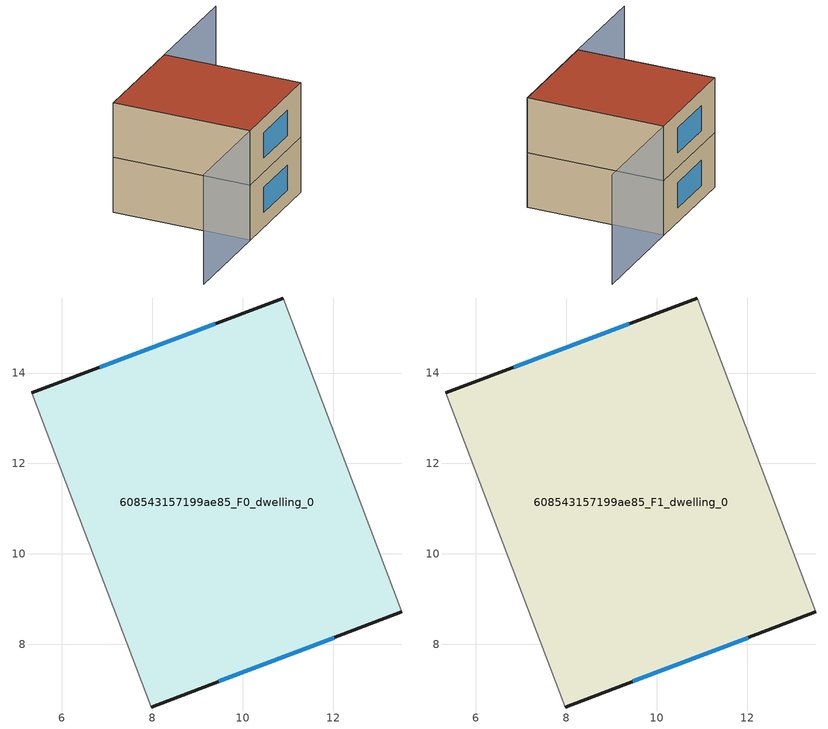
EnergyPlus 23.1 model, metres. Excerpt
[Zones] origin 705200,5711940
608543157199ae85_F0_dwelling_0
 floor ground (EU_floor_Construction): 10.9,15.66 13.52,8.72 7.97,6.61 5.33,13.57 z0
 wall outside (EU_wall_Construction): 10.9,15.66 5.33,13.57 / 7.97,6.61 13.52,8.72 z0:3
 wall adiabatic (EU_wall_Construction): 13.52,8.72 10.9,15.66 / 5.33,13.57 7.97,6.61 z0:3
 window (EU_Window_Construction): 9.39,15.09 6.84,14.13 / 9.47,7.18 12.02,8.15 z0.81:2.19
608543157199ae85_F1_dwelling_0
 floor to 608543157199ae85_F0_dwelling_0 (EU_floor_Construction): 10.9,15.66 13.52,8.72 7.97,6.61 5.33,13.57 z3
 wall outside (EU_wall_Construction): 10.9,15.66 5.33,13.57 / 7.97,6.61 13.52,8.72 z3:6
 wall adiabatic (EU_wall_Construction): 13.52,8.72 10.9,15.66 / 5.33,13.57 7.97,6.61 z3:6
 window (EU_Window_Construction): 9.39,15.09 6.84,14.13 / 9.47,7.18 12.02,8.15 z3.81:5.19
 roof outside (EU_roof_Construction): 13.52,8.72 10.9,15.66 5.33,13.57 7.97,6.61 z6
shading: 5.33,13.57 7.97,6.61 / 7.97,6.61 2.91,4.69 / 13.52,8.71 10.89,15.66 / 10.89,15.66 16.5,17.78 z0:6
[Building]
EU S2 Campaign: North Axis=0; Terrain=City; Solar Distribution=FullExterior
[Site:Location]
London: Latitude=51.5; Longitude=-0.5; Time Zone=0; Elevation=25
[SizingPeriod:WeatherFileDays]
AnnualSizingPeriod: Begin Month=1; Begin Day of Month=1; End Month=12; End Day of Month=31; Day of Week for Start Day=Monday; Use Weather File Daylight Saving Period=No; Use Weather File Rain and Snow Indicators=No
[MATERIAL]
EU_InternalMass_Material: Roughness=MediumRough; Thickness=0.1; Conductivity=1; Density=1800; Specific Heat=900; Thermal Absorptance=0.9; Solar Absorptance=0.7; Visible Absorptance=0.7
[MATERIAL:NOMASS] Roughness=MediumRough; Thermal Absorptance=0.9; Solar Absorptance=0.7; Visible Absorptance=0.7
Name | Thermal Resistance
EU_wall_NoMass | 0.727863
EU_roof_NoMass | 0.773354
EU_floor_NoMass | 1.79329
[WINDOWMATERIAL:SIMPLEGLAZINGSYSTEM]
EU_Window_SimpleGlazing: UFactor=2.58614; Solar Heat Gain Coefficient=0.76; Visible Transmittance=0.76
[CONSTRUCTION]
EU_wall_Construction: EU_wall_NoMass
EU_roof_Construction: EU_roof_NoMass
EU_floor_Construction: EU_floor_NoMass
EU_Window_Construction: EU_Window_SimpleGlazing
EU_InternalMass_Construction: EU_InternalMass_Material
[ZONE] Type=1; Multiplier=1; Ceiling Height=autocalculate; Floor Area=autocalculate; Part of Total Floor Area=Yes
Name | Volume
608543157199ae85_F0_dwelling_0 | 132.329
608543157199ae85_F1_dwelling_0 | 132.33
[INTERNALMASS] Construction=EU_InternalMass_Construction; Surface Area=44.1097
Name | Zone or ZoneList
608543157199ae85_F0_dwelling_0_EU_InternalMass | 608543157199ae85_F0_dwelling_0
608543157199ae85_F1_dwelling_0_EU_InternalMass | 608543157199ae85_F1_dwelling_0
[OTHEREQUIPMENT] Fuel Type=Electricity; Design Level Calculation Method=Watts/Area; Power per Zone Floor Area=1; Fraction Latent=0; Fraction Radiant=0; Fraction Lost=0; Carbon Dioxide Generation Rate=0; EndUse Subcategory=EU_Step8_InternalGains
Name | Zone or ZoneList or Space or SpaceList | Schedule
EU_Step8_InternalGain_608543157199ae85_F0_dwelling_0_f000 | 608543157199ae85_F0_dwelling_0 | EU_Step8_GainSchedule_608543157199ae85_F0_dwelling_0_f000
EU_Step8_InternalGain_608543157199ae85_F1_dwelling_0_f000 | 608543157199ae85_F1_dwelling_0 | EU_Step8_GainSchedule_608543157199ae85_F1_dwelling_0_f000
[ZONEVENTILATION:DESIGNFLOWRATE] Schedule=EU_AlwaysOn; Design Flow Rate Calculation Method=AirChanges/Hour; Air Changes per Hour=0.484901; Ventilation Type=Natural; Fan Pressure Rise=0; Fan Total Efficiency=1; Constant Term Coefficient=1; Temperature Term Coefficient=0; Velocity Term Coefficient=0; Velocity Squared Term Coefficient=0; Minimum Indoor Temperature=-100; Maximum Indoor Temperature=100; Delta Temperature=-100; Minimum Outdoor Temperature=-100; Maximum Outdoor Temperature=100; Maximum Wind Speed=40
Name | Zone or ZoneList or Space or SpaceList
EU_ConstantAir_608543157199ae85_F0_dwelling_0 | 608543157199ae85_F0_dwelling_0
EU_ConstantAir_608543157199ae85_F1_dwelling_0 | 608543157199ae85_F1_dwelling_0
[HVACTEMPLATE:THERMOSTAT] Constant Heating Setpoint=20; Constant Cooling Setpoint=50
EU_HeatOnly_608543157199ae85_F0_dwelling_0; EU_HeatOnly_608543157199ae85_F1_dwelling_0
[HVACTEMPLATE:ZONE:IDEALLOADSAIRSYSTEM] System Availability Schedule=EU_AlwaysOn; Maximum Heating Supply Air Temperature=50; Minimum Cooling Supply Air Temperature=13; Maximum Heating Supply Air Humidity Ratio=0.0156; Minimum Cooling Supply Air Humidity Ratio=0.0077; Heating Limit=NoLimit; Cooling Limit=NoLimit; Heating Availability Schedule=EU_AlwaysOn; Cooling Availability Schedule=EU_CoolingOff; Dehumidification Control Type=ConstantSensibleHeatRatio; Cooling Sensible Heat Ratio=0.7; Dehumidification Setpoint=60; Humidification Control Type=None; Humidification Setpoint=30; Outdoor Air Method=None; Outdoor Air Flow Rate per Person=0.00944; Outdoor Air Flow Rate per Zone Floor Area=0; Outdoor Air Flow Rate per Zone=0; Demand Controlled Ventilation Type=None; Outdoor Air Economizer Type=NoEconomizer; Heat Recovery Type=None; Sensible Heat Recovery Effectiveness=0.7; Latent Heat Recovery Effectiveness=0.65
Name | Template Thermostat
608543157199ae85_F0_dwelling_0 | EU_HeatOnly_608543157199ae85_F0_dwelling_0
608543157199ae85_F1_dwelling_0 | EU_HeatOnly_608543157199ae85_F1_dwelling_0
[SIZING:ZONE] Zone Cooling Design Supply Air Temperature Input Method=SupplyAirTemperature; Zone Cooling Design Supply Air Temperature=13; Zone Heating Design Supply Air Temperature Input Method=SupplyAirTemperature; Zone Heating Design Supply Air Temperature=50; Zone Cooling Design Supply Air Humidity Ratio=0.008; Zone Heating Design Supply Air Humidity Ratio=0.008; Cooling Design Air Flow Method=DesignDay; Cooling Design Air Flow Rate=0; Cooling Minimum Air Flow per Zone Floor Area=0.000762; Cooling Minimum Air Flow=0; Cooling Minimum Air Flow Fraction=0.2; Heating Design Air Flow Method=DesignDay; Heating Design Air Flow Rate=0; Heating Maximum Air Flow per Zone Floor Area=0.002032; Heating Maximum Air Flow=0.141576; Heating Maximum Air Flow Fraction=0.3; Account for Dedicated Outdoor Air System=No; Dedicated Outdoor Air System Control Strategy=NeutralSupplyAir; Dedicated Outdoor Air Low Setpoint Temperature for Design=autosize; Dedicated Outdoor Air High Setpoint Temperature for Design=autosize; Zone Load Sizing Method=Sensible Load Only No Latent Load; Zone Latent Cooling Design Supply Air Humidity Ratio Input Method=HumidityRatioDifference; Zone Cooling Design Supply Air Humidity Ratio Difference=0.005; Zone Latent Heating Design Supply Air Humidity Ratio Input Method=HumidityRatioDifference; Zone Humidification Design Supply Air Humidity Ratio Difference=0.005
608543157199ae85_F0_dwelling_0; 608543157199ae85_F1_dwelling_0
[SCHEDULE:CONSTANT]
Name | Hourly Value
EU_AlwaysOn | 1
EU_CoolingOff | 0
[SCHEDULE:FILE] Column Number=1; Rows to Skip at Top=0; Number of Hours of Data=8760; Column Separator=Comma; Interpolate to Timestep=No; Minutes per Item=60; Adjust Schedule for Daylight Savings=Yes
Name | File
EU_Step8_GainSchedule_608543157199ae85_F0_dwelling_0_f000 | ../../schedules/608543157199ae85/608543157199ae85_F0_dwelling_0_f000_gain.csv
EU_Step8_GainSchedule_608543157199ae85_F1_dwelling_0_f000 | ../../schedules/608543157199ae85/608543157199ae85_F1_dwelling_0_f000_gain.csv
